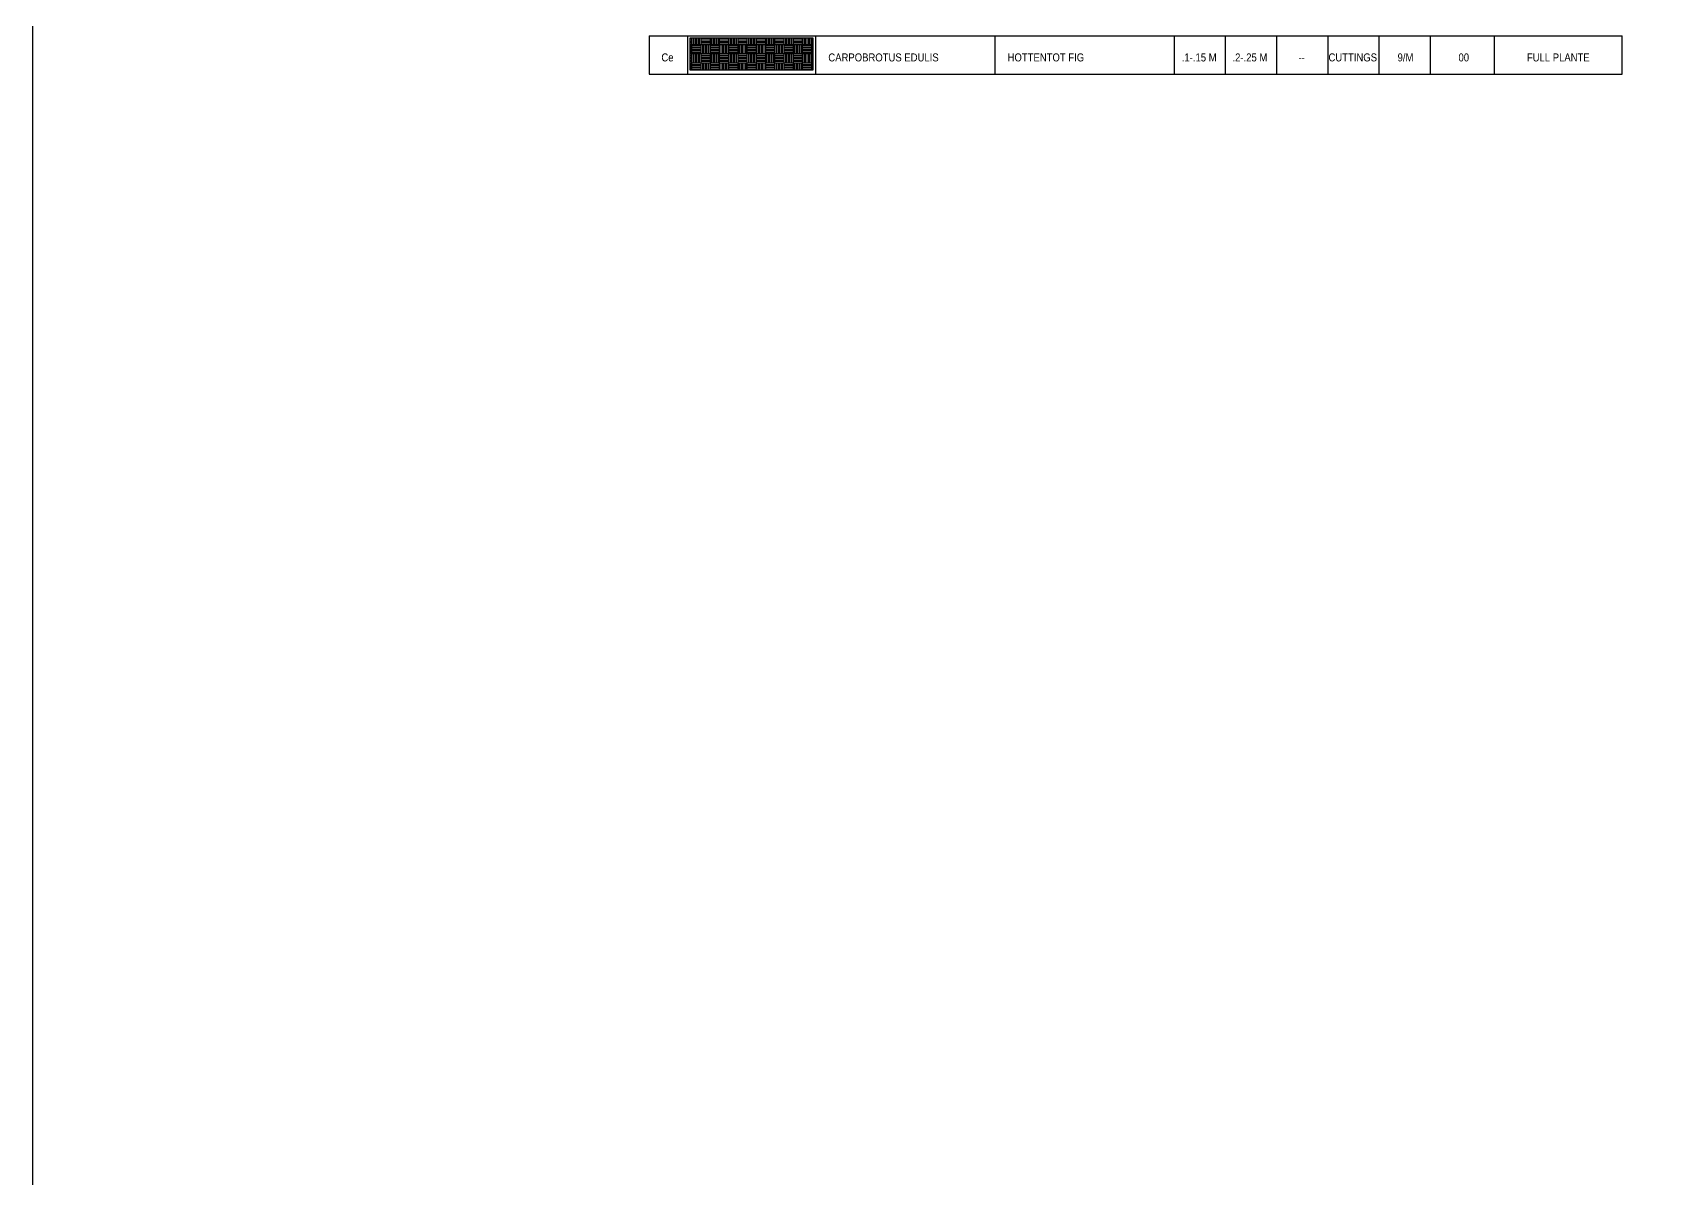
# Model space of a CAD drawing. Extents: x -2743 to -1606, y 314 to 679.
# Drawn here: x -2742.6 to -2616, y 503.6 to 593.1 of the extents above; entities that cross this region are included whole.
import ezdxf
from ezdxf.enums import TextEntityAlignment as Align

# ---------------------------------------------------------------- set-up
doc = ezdxf.new("R2010")
doc.units = 0
doc.header["$MEASUREMENT"] = 0
for name, color, linetype in [('Euphorbia Milli-Bo', 92, 'Continuous'), ('L-PLNT-TAB', 1, 'Continuous'), ('L-PLNT-txt', 54, 'Continuous'), ('LP-PATT-SHAR', 109, 'Continuous')]:
    doc.layers.add(name, color=color, linetype=linetype)
doc.styles.add('AUC-71-PLNT-LEG', font='architxt.shx', dxfattribs={"width": 0.85})
doc.styles.add('PLNT-LEG', font='arial.ttf', dxfattribs={"width": 0.85})

# ---------------------------------------------------------------- blocks, each defined once
blk = doc.blocks.new('LS-71-PNT-TAB')
at = {"style": 'AUC-71-PLNT-LEG'}
for tag, width, p in [('ABRV.', 0.85, (1439, 0)), ('SYMBOL', 0.85, (7527, 0)), ('HEIGHT', 0.85, (42963, 0)), ('SPREAD', 0.85, (46921, 0)), ('CALIBER', 0.85, (50966, 0)), ('ROOTS', 0.85, (54958, 0)), ('SPACING', 0.75, (59078, 0)), ('QUANTITY', 0.9, (63622, 0)), ('REMARKS', 0.9, (69211, 0))]:
    blk.add_attdef(tag, text='', height=625, dxfattribs=dict(at, width=width)).set_placement(p, align=Align.CENTER)
at = {"style": 'AUC-71-PLNT-LEG', "width": 0.85}
for tag, p in [('BOTANICAL-NAME', (14000, 0)), ('COMMON-NAME', (28000, 0))]:
    blk.add_attdef(tag, p, '', height=625, dxfattribs=at)

msp = doc.modelspace()

# ---------------------------------------------------------------- hatches: boundary and pattern name
at = {"layer": 'LP-PATT-SHAR', "linetype": 'Continuous'}
h = msp.add_hatch(dxfattribs=at)
h.set_pattern_fill('AR-PARQ1', color=256, scale=0.06)
h.set_pattern_definition([(90, (-2127.36934, 257.39675), (-0.72, 0.72), [0.72, -0.72]), (90, (-2127.24934, 257.39675), (-0.72, 0.72), [0.72, -0.72]), (90, (-2127.12934, 257.39675), (-0.72, 0.72), [0.72, -0.72]), (90, (-2127.00934, 257.39675), (-0.72, 0.72), [0.72, -0.72]), (90, (-2126.88934, 257.39675), (-0.72, 0.72), [0.72, -0.72]), (90, (-2126.76934, 257.39675), (-0.72, 0.72), [0.72, -0.72]), (90, (-2126.64934, 257.39675), (-0.72, 0.72), [0.72, -0.72]), (0, (-2127.36934, 258.11675), (0.72, -0.72), [0.72, -0.72]), (0, (-2127.36934, 258.23675), (0.72, -0.72), [0.72, -0.72]), (0, (-2127.36934, 258.35675), (0.72, -0.72), [0.72, -0.72]), (0, (-2127.36934, 258.47675), (0.72, -0.72), [0.72, -0.72]), (0, (-2127.36934, 258.59675), (0.72, -0.72), [0.72, -0.72]), (0, (-2127.36934, 258.71675), (0.72, -0.72), [0.72, -0.72]), (0, (-2127.36934, 258.83675), (0.72, -0.72), [0.72, -0.72])])
h.paths.add_polyline_path([(-2681.68, 590.18), (-2681.68, 592.7), (-2691.28, 592.7), (-2691.28, 590.18)])

# ---------------------------------------------------------------- linework, layer by layer
msp.add_lwpolyline([(-2009.54, 678.63), (-2742.63, 678.63), (-2742.63, 313.67), (-2009.54, 313.67)], close=True)
at = {"layer": 'Euphorbia Milli-Bo'}
msp.add_lwpolyline([(-2681.68, 590.18), (-2691.28, 590.18), (-2691.28, 592.7), (-2681.68, 592.7)], close=True, dxfattribs=at)
at = {"layer": 'L-PLNT-TAB', "flags": 128}
for points in [[(-2694.48, 592.87), (-2618.48, 592.87)], [(-2694.48, 592.87), (-2694.48, 589.87)], [(-2691.48, 592.87), (-2691.48, 589.87)], [(-2681.48, 592.87), (-2681.48, 589.87)], [(-2667.48, 592.87), (-2667.48, 589.87)], [(-2653.48, 592.87), (-2653.48, 589.87)], [(-2649.48, 592.87), (-2649.48, 589.87)], [(-2645.48, 592.87), (-2645.48, 589.87)], [(-2641.48, 592.87), (-2641.48, 589.87)], [(-2637.48, 592.87), (-2637.48, 589.87)], [(-2633.48, 592.87), (-2633.48, 589.87)], [(-2628.48, 592.87), (-2628.48, 589.87)], [(-2618.48, 589.87), (-2618.48, 592.87)], [(-2694.48, 589.87), (-2618.48, 589.87)]]:
    msp.add_lwpolyline(points, dxfattribs=at)

# ---------------------------------------------------------------- block references
at = {"layer": 'L-PLNT-txt'}
ref = msp.add_blockref('LS-71-PNT-TAB', (-2694.48, 590.87), dxfattribs=dict(at, xscale=0.0009999999999763531, yscale=0.0009999999999763531, zscale=0.0009999999999763531))
ref.add_attrib('ABRV.', 'Ce', dxfattribs={"layer": '0', "height": 0.625, "rotation": 360, "style": 'PLNT-LEG', "width": 0.85}).set_placement((-2693.04, 590.87), align=Align.CENTER)
ref.add_attrib('BOTANICAL-NAME', 'CARPOBROTUS EDULIS', (-2680.48, 590.87), dxfattribs={"layer": '0', "height": 0.625, "rotation": 360, "style": 'PLNT-LEG', "width": 0.85})
ref.add_attrib('COMMON-NAME', 'HOTTENTOT FIG', (-2666.48, 590.87), dxfattribs={"layer": '0', "height": 0.625, "rotation": 360, "style": 'PLNT-LEG', "width": 0.85})
ref.add_attrib('HEIGHT', '.1-.15 M', dxfattribs={"layer": '0', "height": 0.625, "rotation": 360, "style": 'PLNT-LEG', "width": 0.85}).set_placement((-2651.52, 590.87), align=Align.CENTER)
ref.add_attrib('SPREAD', '.2-.25 M', dxfattribs={"layer": '0', "height": 0.625, "rotation": 360, "style": 'PLNT-LEG', "width": 0.85}).set_placement((-2647.56, 590.87), align=Align.CENTER)
ref.add_attrib('CALIBER', '--', dxfattribs={"layer": '0', "height": 0.625, "rotation": 360, "style": 'PLNT-LEG', "width": 0.85}).set_placement((-2643.52, 590.87), align=Align.CENTER)
ref.add_attrib('ROOTS', 'CUTTINGS', dxfattribs={"layer": '0', "height": 0.625, "rotation": 360, "style": 'PLNT-LEG', "width": 0.85}).set_placement((-2639.53, 590.87), align=Align.CENTER)
ref.add_attrib('SPACING', '9/M', dxfattribs={"layer": '0', "height": 0.625, "rotation": 360, "style": 'PLNT-LEG', "width": 0.85}).set_placement((-2635.41, 590.87), align=Align.CENTER)
ref.add_attrib('QUANTITY', '00', dxfattribs={"layer": '0', "height": 0.625, "rotation": 360, "style": 'PLNT-LEG', "width": 0.85}).set_placement((-2630.86, 590.87), align=Align.CENTER)
ref.add_attrib('REMARKS', 'FULL PLANTE', dxfattribs={"layer": '0', "height": 0.625, "rotation": 360, "style": 'PLNT-LEG', "width": 0.85}).set_placement((-2623.48, 590.87), align=Align.CENTER)

doc.saveas('drawing.dxf')
